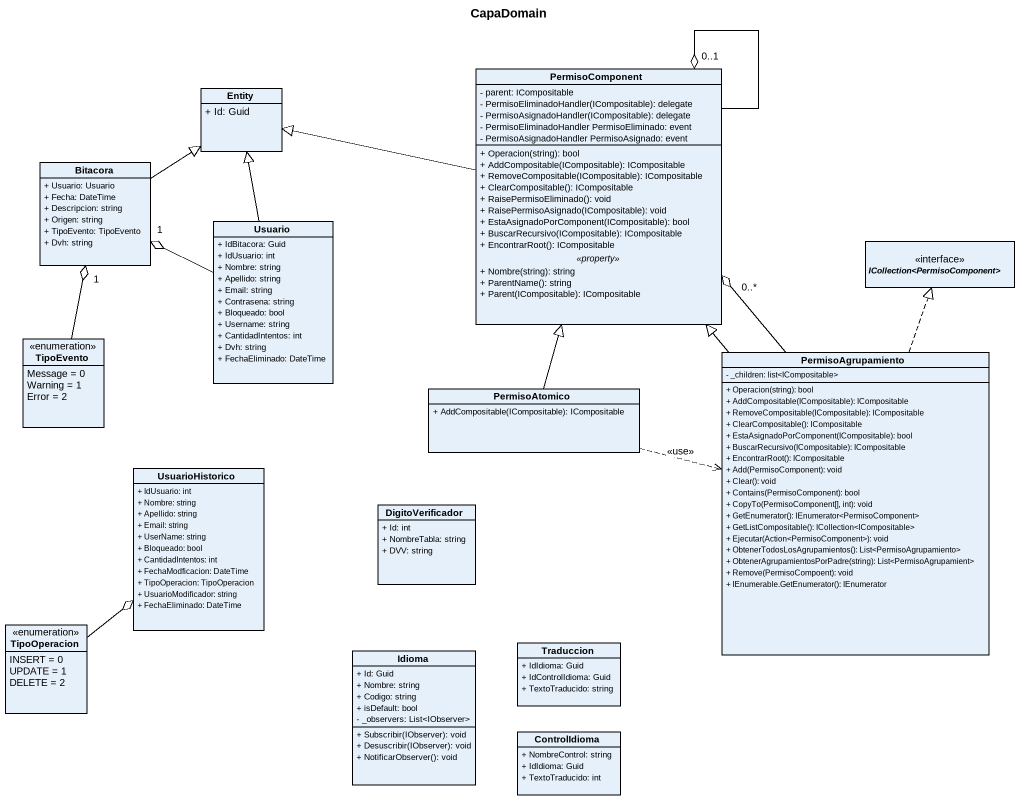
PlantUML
@startuml
title CapaDomain
hide circle
hide empty members
skinparam classAttributeIconSize 0
class PermisoComponent {
  - parent: ICompositable
  {field} - PermisoEliminadoHandler(ICompositable): delegate
  {field} - PermisoAsignadoHandler(ICompositable): delegate
  - PermisoEliminadoHandler PermisoEliminado: event
  - PermisoAsignadoHandler PermisoAsignado: event
  --
  + Operacion(string): bool
  + AddCompositable(ICompositable): ICompositable
  + RemoveCompositable(ICompositable): ICompositable
  + ClearCompositable(): ICompositable
  + RaisePermisoEliminado(): void
  + RaisePermisoAsignado(ICompositable): void
  + EstaAsignadoPorComponent(ICompositable): bool
  + BuscarRecursivo(ICompositable): ICompositable
  + EncontrarRoot(): ICompositable
  .. <<property>> ..
  + Nombre(string): string
  + ParentName(): string
  + Parent(ICompositable): ICompositable
}
class "Entity" as Entity_ {
  + Id: Guid
}
class Bitacora {
  + Usuario: Usuario
  + Fecha: DateTime
  + Descripcion: string
  + Origen: string
  + TipoEvento: TipoEvento
  + Dvh: string
}
class Usuario {
  + IdBitacora: Guid
  + IdUsuario: int
  + Nombre: string
  + Apellido: string
  + Email: string
  + Contrasena: string
  + Bloqueado: bool
  + Username: string
  + CantidadIntentos: int
  + Dvh: string
  + FechaEliminado: DateTime
}
interface "ICollection<PermisoComponent>" as ICollection_PermisoComponent
enum TipoEvento {
  Message = 0
  Warning = 1
  Error = 2
}
class PermisoAgrupamiento {
  - _children: list<ICompositable>
  + Operacion(string): bool
  + AddCompositable(ICompositable): ICompositable
  + RemoveCompositable(ICompositable): ICompositable
  + ClearCompositable(): ICompositable
  + EstaAsignadoPorComponent(ICompositable): bool
  + BuscarRecursivo(ICompositable): ICompositable
  + EncontrarRoot(): ICompositable
  + Add(PermisoComponent): void
  + Clear(): void
  + Contains(PermisoComponent): bool
  + CopyTo(PermisoComponent[], int): void
  + GetEnumerator(): IEnumerator<PermisoComponent>
  + GetListCompositable(): ICollection<ICompositable>
  + Ejecutar(Action<PermisoComponent>): void
  + ObtenerTodosLosAgrupamientos(): List<PermisoAgrupamiento>
  + ObtenerAgrupamientosPorPadre(string): List<PermisoAgrupamient>
  + Remove(PermisoCompoent): void
  + IEnumerable.GetEnumerator(): IEnumerator
}
class PermisoAtomico {
  + AddCompositable(ICompositable): ICompositable
}
class UsuarioHistorico {
  + IdUsuario: int
  + Nombre: string
  + Apellido: string
  + Email: string
  + UserName: string
  + Bloqueado: bool
  + CantidadIntentos: int
  + FechaModficacion: DateTime
  + TipoOperacion: TipoOperacion
  + UsuarioModificador: string
  + FechaEliminado: DateTime
}
class DigitoVerificador {
  + Id: int
  + NombreTabla: string
  + DVV: string
}
enum TipoOperacion {
  INSERT = 0
  UPDATE = 1
  DELETE = 2
}
class Traduccion {
  + IdIdioma: Guid
  + IdControlIdioma: Guid
  + TextoTraducido: string
}
class Idioma {
  + Id: Guid
  + Nombre: string
  + Codigo: string
  + isDefault: bool
  - _observers: List<IObserver>
  + Subscribir(IObserver): void
  + Desuscribir(IObserver): void
  + NotificarObserver(): void
}
class ControlIdioma {
  + NombreControl: string
  + IdIdioma: Guid
  + TextoTraducido: int
}
PermisoComponent --o "0..1" PermisoComponent
PermisoComponent -left-|> Entity_
Bitacora -up-|> Entity_
Usuario -up-|> Entity_
Usuario -left-o "1" Bitacora
TipoEvento -up-o "1" Bitacora
PermisoAgrupamiento -up-|> PermisoComponent
PermisoAgrupamiento -up-o "0..*" PermisoComponent
PermisoAgrupamiento .up.|> ICollection_PermisoComponent
PermisoAtomico -up-|> PermisoComponent
PermisoAtomico .right.> PermisoAgrupamiento : <<use>>
TipoOperacion -up-o UsuarioHistorico
@enduml
